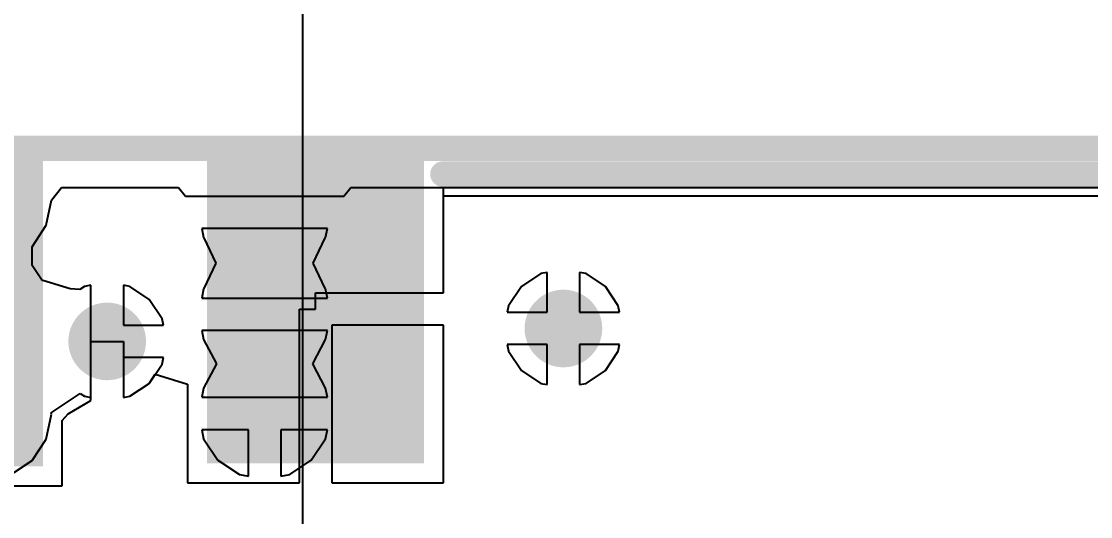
# Model space of a CAD drawing. Header units: millimetres. Extents: x -48 to 118, y -9 to 132.
# Drawn here: x 72.94 to 81.33, y 97.05 to 100.94 of the extents above; entities that cross this region are included whole.
import ezdxf

# ---------------------------------------------------------------- set-up
doc = ezdxf.new("R2010")
doc.units = ezdxf.units.MM
for name, color, linetype in [('BottomLayer', 5, 'Continuous'), ('BottomOverlay', 54, 'Continuous'), ('BottomPaste', 16, 'Continuous'), ('BottomSolder', 6, 'Continuous'), ('KeepOutLayer', 6, 'Continuous'), ('MultiLayer', 9, 'Continuous'), ('TopLayer', 1, 'Continuous'), ('TopSolder', 216, 'Continuous'), ('ViaHoleLayer', 16, 'Continuous')]:
    doc.layers.add(name, color=color, linetype=linetype)
doc.dimstyles.new('ISO-25', dxfattribs={"dimtxt": 2.5, "dimasz": 2.5, "dimexe": 1.25, "dimexo": 0.625, "dimtad": 1, "dimtxsty": 'Standard', "dimcen": 2.5, "dimadec": 0, "dimazin": 0, "dimtfac": 1, "dimtmove": 0, "dimatfit": 3, "dimfxl": 1, "dimarcsym": 0})

# ---------------------------------------------------------------- blocks, each defined once
blk = doc.blocks.new('J_SH1_0_T_1_LT_2A____B_156')
at = {"layer": 'BottomLayer'}
for points in [[(-2.15, 2.81), (-0.65, 2.81), (-2.15, 5.03), (-0.65, 5.03)], [(1.65, 2.79), (3.15, 2.79), (1.65, 5.01), (3.15, 5.01)], [(-0.2, -0.6), (0.2, -0.6), (-0.2, 0.6), (0.2, 0.6)], [(0.8, -0.6), (1.2, -0.6), (0.8, 0.6), (1.2, 0.6)]]:
    blk.add_solid(points, dxfattribs=at)
at = {"layer": 'BottomOverlay', "const_width": 0.2}
for points in [[(-0.4, 4.98), (1.4, 4.98)], [(-1.5, 0.5), (-1.5, 2.18)], [(2.5, 0.5), (2.5, 2.18)], [(-1.5, 0.5), (-0.6, 0.5)], [(1.6, 0.5), (2.5, 0.5)]]:
    blk.add_lwpolyline(points, dxfattribs=at)
at = {"layer": 'BottomOverlay', "const_width": 0.1}
for points in [[(-0.45, 4.98, 1), (-0.35, 4.98, 1)], [(1.35, 4.98, 1), (1.45, 4.98, 1)], [(-1.55, 2.18, 1), (-1.45, 2.18, 1)], [(2.45, 2.18, 1), (2.55, 2.18, 1)], [(-1.55, 0.5, 1), (-1.45, 0.5, 1)], [(-1.55, 0.5, 1), (-1.45, 0.5, 1)], [(-0.65, 0.5, 1), (-0.55, 0.5, 1)], [(1.55, 0.5, 1), (1.65, 0.5, 1)], [(2.45, 0.5, 1), (2.55, 0.5, 1)], [(2.45, 0.5, 1), (2.55, 0.5, 1)]]:
    blk.add_lwpolyline(points, format="xyb", close=True, dxfattribs=at)
at = {"layer": 'BottomPaste'}
for points in [[(-2.15, 2.81), (-0.65, 2.81), (-2.15, 5.03), (-0.65, 5.03)], [(1.65, 2.79), (3.15, 2.79), (1.65, 5.01), (3.15, 5.01)], [(-0.2, -0.6), (0.2, -0.6), (-0.2, 0.6), (0.2, 0.6)], [(0.8, -0.6), (1.2, -0.6), (0.8, 0.6), (1.2, 0.6)]]:
    blk.add_solid(points, dxfattribs=at)
at = {"layer": 'BottomSolder'}
for points in [[(-2.2516, 2.7084), (-0.5484, 2.7084), (-2.2516, 5.1316), (-0.5484, 5.1316)], [(1.5484, 2.6884), (3.2516, 2.6884), (1.5484, 5.1116), (3.2516, 5.1116)], [(-0.3016, -0.7016), (0.3016, -0.7016), (-0.3016, 0.7016), (0.3016, 0.7016)], [(0.6984, -0.7016), (1.3016, -0.7016), (0.6984, 0.7016), (1.3016, 0.7016)]]:
    blk.add_solid(points, dxfattribs=at)
blk = doc.blocks.new('J_SH1_0_T_1_LT_8A____B_157')
at = {"layer": 'BottomLayer'}
blk.add_solid([(-2.15, 2.81), (-0.65, 2.81), (-2.15, 5.03), (-0.65, 5.03)], dxfattribs=at)
at = {"layer": 'BottomOverlay', "const_width": 0.2}
blk.add_lwpolyline([(-0.4, 4.98), (7.4, 4.98)], dxfattribs=at)
at = {"layer": 'BottomOverlay', "const_width": 0.1}
blk.add_lwpolyline([(-0.45, 4.98, 1), (-0.35, 4.98, 1)], format="xyb", close=True, dxfattribs=at)
at = {"layer": 'BottomPaste'}
blk.add_solid([(-2.15, 2.81), (-0.65, 2.81), (-2.15, 5.03), (-0.65, 5.03)], dxfattribs=at)
at = {"layer": 'BottomSolder'}
blk.add_solid([(-2.2516, 2.7084), (-0.5484, 2.7084), (-2.2516, 5.1316), (-0.5484, 5.1316)], dxfattribs=at)
blk = doc.blocks.new('*D188')
at = {"color": 0, "lineweight": -2, "transparency": 16777216}
for p, q in [((68.353, 95.88), (68.353, 107.406)), ((72.353, 95.88), (72.353, 107.406)), ((65.853, 106.156), (63.353, 106.156)), ((68.353, 106.156), (72.353, 106.156)), ((74.853, 106.156), (77.353, 106.156))]:
    blk.add_line(p, q, dxfattribs=at)
at = {"color": 0, "transparency": 16777216}
for points in [[(65.853, 106.5727), (65.853, 105.7394), (68.353, 106.156)], [(74.853, 106.5727), (74.853, 105.7394), (72.353, 106.156)]]:
    blk.add_solid(points, dxfattribs=at)
at = {"layer": 'Defpoints', "color": 0, "transparency": 16777216}
for p in [(72.353, 106.156), (68.353, 95.255), (72.353, 95.255)]:
    blk.add_point(p, dxfattribs=at)
at = {"color": 0, "transparency": 16777216, "insert": (70.353, 108.031), "char_height": 2.5, "attachment_point": 5}
blk.add_mtext('4', dxfattribs=at)
blk = doc.blocks.new('*D194')
at = {"color": 0, "lineweight": -2, "transparency": 16777216}
for p, q in [((68.21, 115.4487), (68.21, 130.657)), ((75.145, 110.4487), (68.21, 115.4487)), ((75.145, 95.884), (75.145, 110.4487))]:
    blk.add_line(p, q, dxfattribs=at)
at = {"layer": 'Defpoints', "color": 0, "transparency": 16777216}
for p in [(68.21, 120.4487), (75.145, 95.259), (45.339, 44.069)]:
    blk.add_point(p, dxfattribs=at)
at = {"color": 0, "transparency": 16777216, "insert": (66.1267, 125.8653), "char_height": 2.5, "attachment_point": 5, "rotation": 90}
blk.add_mtext('29,81', dxfattribs=at)
blk = doc.blocks.new('*D195')
at = {"color": 0, "lineweight": -2, "transparency": 16777216}
for p, q in [((79.0796, 115.1077), (79.0796, 131.1494)), ((87.702, 110.1077), (79.0796, 115.1077)), ((87.702, 95.884), (87.702, 110.1077))]:
    blk.add_line(p, q, dxfattribs=at)
at = {"layer": 'Defpoints', "color": 0, "transparency": 16777216}
for p in [(79.0796, 120.1077), (87.702, 95.259), (45.339, 44.069)]:
    blk.add_point(p, dxfattribs=at)
at = {"color": 0, "transparency": 16777216, "insert": (76.9963, 125.9411), "char_height": 2.5, "attachment_point": 5, "rotation": 90}
blk.add_mtext('42,36', dxfattribs=at)
blk = doc.blocks.new('*D196')
at = {"color": 0, "lineweight": -2, "transparency": 16777216}
for p, q in [((93.5064, 116.4219), (93.5064, 132.0469)), ((100.357, 111.4219), (93.5064, 116.4219)), ((100.357, 95.884), (100.357, 111.4219))]:
    blk.add_line(p, q, dxfattribs=at)
at = {"layer": 'Defpoints', "color": 0, "transparency": 16777216}
for p in [(93.5064, 121.4219), (100.357, 95.259), (45.339, 44.069)]:
    blk.add_point(p, dxfattribs=at)
at = {"color": 0, "transparency": 16777216, "insert": (91.423, 127.0469), "char_height": 2.5, "attachment_point": 5, "rotation": 90}
blk.add_mtext('55,02', dxfattribs=at)

msp = doc.modelspace()

# ---------------------------------------------------------------- linework, layer by layer
at = {"layer": 'BottomLayer'}
for p, q in [((76.249, 98.806), (76.249, 99.6329)), ((76.249, 99.6329), (84.041, 99.6329)), ((76.249, 98.806), (76.249, 99.568)), ((76.249, 99.568), (84.041, 99.568)), ((77.0122, 98.9573), (76.861, 98.8562)), ((77.0122, 98.9573), (76.861, 98.8562)), ((77.0636, 98.9675), (77.0122, 98.9573)), ((77.0636, 98.9675), (77.0122, 98.9573)), ((77.0636, 98.6536), (77.0636, 98.9675)), ((77.0636, 98.6536), (77.0636, 98.9675)), ((77.369, 98.9573), (77.3176, 98.9675)), ((77.3176, 98.9675), (77.3176, 98.6536)), ((77.369, 98.9573), (77.3176, 98.9675)), ((77.3176, 98.9675), (77.3176, 98.6536)), ((77.5202, 98.8562), (77.369, 98.9573)), ((77.5202, 98.8562), (77.369, 98.9573)), ((75.245, 98.679), (75.245, 98.806)), ((75.245, 98.806), (76.249, 98.806)), ((75.245, 98.679), (75.245, 98.806)), ((75.245, 98.806), (76.249, 98.806)), ((76.861, 98.8562), (76.7599, 98.705)), ((76.861, 98.8562), (76.7599, 98.705)), ((77.6213, 98.705), (77.5202, 98.8562)), ((77.6213, 98.705), (77.5202, 98.8562)), ((76.7599, 98.705), (76.7497, 98.6536)), ((76.7599, 98.705), (76.7497, 98.6536)), ((77.6315, 98.6536), (77.6213, 98.705)), ((77.6315, 98.6536), (77.6213, 98.705)), ((75.118, 97.315), (75.118, 98.679)), ((75.118, 98.679), (75.245, 98.679)), ((75.118, 97.315), (75.118, 98.679)), ((75.118, 98.679), (75.245, 98.679)), ((76.7497, 98.6536), (77.0636, 98.6536)), ((76.7497, 98.6536), (77.0636, 98.6536)), ((77.3176, 98.6536), (77.6315, 98.6536)), ((77.3176, 98.6536), (77.6315, 98.6536)), ((76.249, 98.552), (75.372, 98.552)), ((75.372, 98.552), (75.372, 97.315)), ((76.249, 98.552), (75.372, 98.552)), ((75.372, 98.552), (75.372, 97.315)), ((76.249, 97.315), (76.249, 98.552)), ((76.249, 97.315), (76.249, 98.552)), ((73.4822, 97.9614), (73.4822, 98.425)), ((73.4822, 98.425), (73.7362, 98.425)), ((73.4822, 97.9614), (73.4822, 98.425)), ((73.4822, 98.425), (73.7362, 98.425)), ((73.7362, 98.425), (73.7362, 97.9841)), ((73.7362, 98.425), (73.7362, 97.9841)), ((77.0636, 98.3996), (76.7497, 98.3996)), ((76.7497, 98.3996), (76.7599, 98.3482)), ((77.0636, 98.3996), (76.7497, 98.3996)), ((76.7497, 98.3996), (76.7599, 98.3482)), ((77.0636, 98.0857), (77.0636, 98.3996)), ((77.0636, 98.0857), (77.0636, 98.3996)), ((77.6315, 98.3996), (77.3176, 98.3996)), ((77.3176, 98.3996), (77.3176, 98.0857)), ((77.6315, 98.3996), (77.3176, 98.3996)), ((77.3176, 98.3996), (77.3176, 98.0857)), ((77.6213, 98.3482), (77.6315, 98.3996)), ((77.6213, 98.3482), (77.6315, 98.3996)), ((76.7599, 98.3482), (76.861, 98.197)), ((76.7599, 98.3482), (76.861, 98.197)), ((77.5202, 98.197), (77.6213, 98.3482)), ((77.5202, 98.197), (77.6213, 98.3482)), ((73.9388, 98.0954), (73.987, 98.1675)), ((73.9388, 98.0954), (73.987, 98.1675)), ((73.987, 98.1675), (74.241, 98.0904)), ((73.987, 98.1675), (74.241, 98.0904)), ((76.861, 98.197), (77.0122, 98.0959)), ((76.861, 98.197), (77.0122, 98.0959)), ((77.369, 98.0959), (77.5202, 98.197)), ((77.369, 98.0959), (77.5202, 98.197)), ((73.7876, 97.9943), (73.9388, 98.0954)), ((73.7876, 97.9943), (73.9388, 98.0954)), ((74.241, 98.0904), (74.241, 97.315)), ((74.241, 98.0904), (74.241, 97.315)), ((77.0122, 98.0959), (77.0636, 98.0857)), ((77.0122, 98.0959), (77.0636, 98.0857)), ((77.3176, 98.0857), (77.369, 98.0959)), ((77.3176, 98.0857), (77.369, 98.0959)), ((73.3037, 97.8558), (73.4822, 97.9614)), ((73.3037, 97.8558), (73.4822, 97.9614)), ((73.7362, 97.9841), (73.7876, 97.9943)), ((73.7362, 97.9841), (73.7876, 97.9943)), ((73.257, 97.805), (73.3037, 97.8558)), ((73.257, 97.805), (73.3037, 97.8558)), ((73.257, 97.291), (73.257, 97.805)), ((73.257, 97.291), (73.257, 97.805)), ((72.38, 97.291), (73.257, 97.291)), ((72.38, 97.291), (73.257, 97.291)), ((74.241, 97.315), (75.118, 97.315)), ((74.241, 97.315), (75.118, 97.315)), ((75.372, 97.315), (76.249, 97.315)), ((75.372, 97.315), (76.249, 97.315))]:
    msp.add_line(p, q, dxfattribs=at)
at = {"layer": 'BottomLayer', "const_width": 0.2032}
for points in [[(77.089, 98.5266, 1), (77.2922, 98.5266, 1)], [(73.5076, 98.425, 1), (73.7108, 98.425, 1)]]:
    msp.add_lwpolyline(points, format="xyb", close=True, dxfattribs=at)
at = {"layer": 'BottomSolder', "const_width": 0.3048}
for points in [[(77.0382, 98.5266, 1), (77.343, 98.5266, 1)], [(73.4568, 98.425, 1), (73.7616, 98.425, 1)]]:
    msp.add_lwpolyline(points, format="xyb", close=True, dxfattribs=at)
at = {"layer": 'KeepOutLayer', "const_width": 0.2}
msp.add_lwpolyline([(51.054, 99.942), (116.586, 99.942)], dxfattribs=at)
at = {"layer": 'MultiLayer', "const_width": 0.2032}
for points in [[(77.089, 98.5266, 1), (77.2922, 98.5266, 1)], [(73.5076, 98.425, 1), (73.7108, 98.425, 1)]]:
    msp.add_lwpolyline(points, format="xyb", close=True, dxfattribs=at)
at = {"layer": 'TopLayer'}
for p, q in [((73.1709, 99.535), (73.2513, 99.6329)), ((73.2513, 99.6329), (74.168, 99.6329)), ((74.168, 99.6329), (74.2228, 99.566)), ((75.4672, 99.566), (75.522, 99.6329)), ((75.522, 99.6329), (84.768, 99.6329)), ((74.2228, 99.566), (74.2228, 99.566)), ((74.2228, 99.566), (75.4672, 99.566)), ((75.4672, 99.566), (75.4672, 99.566)), ((73.1315, 99.3368), (73.1709, 99.535)), ((73.0192, 99.1688), (73.1315, 99.3368)), ((75.3377, 99.312), (74.3523, 99.312)), ((74.3523, 99.312), (74.3665, 99.2408)), ((75.3235, 99.2408), (75.3377, 99.312)), ((74.3665, 99.2408), (74.3688, 99.2373)), ((74.3688, 99.2373), (74.4628, 99.039)), ((75.2273, 99.039), (75.3212, 99.2373)), ((75.3212, 99.2373), (75.3235, 99.2408)), ((73.0192, 99.0213), (73.0192, 99.1688)), ((74.4628, 99.039), (74.3688, 98.8407)), ((75.3212, 98.8407), (75.2273, 99.039)), ((73.0924, 98.9118), (73.0192, 99.0213)), ((77.0122, 98.9573), (76.861, 98.8562)), ((77.0636, 98.9675), (77.0122, 98.9573)), ((77.0636, 98.6536), (77.0636, 98.9675)), ((77.369, 98.9573), (77.3176, 98.9675)), ((77.3176, 98.9675), (77.3176, 98.6536)), ((77.5202, 98.8562), (77.369, 98.9573)), ((73.1035, 98.9025), (73.0924, 98.9118)), ((73.3178, 98.8379), (73.1035, 98.9025)), ((73.3948, 98.8316), (73.3178, 98.8379)), ((73.4308, 98.8557), (73.3948, 98.8316)), ((73.4822, 98.8659), (73.4308, 98.8557)), ((73.4822, 98.425), (73.4822, 98.8659)), ((73.7876, 98.8557), (73.7362, 98.8659)), ((73.7362, 98.8659), (73.7362, 98.552)), ((73.9388, 98.7546), (73.7876, 98.8557)), ((74.3665, 98.8372), (74.3523, 98.766)), ((74.3688, 98.8407), (74.3665, 98.8372)), ((75.3235, 98.8372), (75.3212, 98.8407)), ((75.3377, 98.766), (75.3235, 98.8372)), ((76.861, 98.8562), (76.7599, 98.705)), ((77.6213, 98.705), (77.5202, 98.8562)), ((74.0399, 98.6034), (73.9388, 98.7546)), ((74.3523, 98.766), (75.3377, 98.766)), ((76.7599, 98.705), (76.7497, 98.6536)), ((77.6315, 98.6536), (77.6213, 98.705)), ((76.7497, 98.6536), (77.0636, 98.6536)), ((77.3176, 98.6536), (77.6315, 98.6536)), ((73.7362, 98.552), (74.0501, 98.552)), ((74.0501, 98.552), (74.0399, 98.6034)), ((75.3377, 98.512), (74.3523, 98.512)), ((74.3523, 98.512), (74.3665, 98.4408)), ((75.3235, 98.4408), (75.3377, 98.512)), ((73.4822, 97.9841), (73.4822, 98.425)), ((74.3665, 98.4408), (74.4664, 98.249)), ((75.2236, 98.249), (75.3235, 98.4408)), ((77.0636, 98.3996), (76.7497, 98.3996)), ((76.7497, 98.3996), (76.7599, 98.3482)), ((77.0636, 98.0857), (77.0636, 98.3996)), ((77.6315, 98.3996), (77.3176, 98.3996)), ((77.3176, 98.3996), (77.3176, 98.0857)), ((77.6213, 98.3482), (77.6315, 98.3996)), ((74.0501, 98.298), (73.7362, 98.298)), ((73.7362, 98.298), (73.7362, 97.9841)), ((74.0399, 98.2466), (74.0501, 98.298)), ((76.7599, 98.3482), (76.861, 98.197)), ((77.5202, 98.197), (77.6213, 98.3482)), ((73.9388, 98.0954), (74.0399, 98.2466)), ((74.4664, 98.249), (74.3665, 98.0572)), ((75.3235, 98.0572), (75.2236, 98.249)), ((76.861, 98.197), (77.0122, 98.0959)), ((77.369, 98.0959), (77.5202, 98.197)), ((73.7876, 97.9943), (73.9388, 98.0954)), ((74.3665, 98.0572), (74.3523, 97.986)), ((75.3377, 97.986), (75.3235, 98.0572)), ((77.0122, 98.0959), (77.0636, 98.0857)), ((77.3176, 98.0857), (77.369, 98.0959)), ((73.1692, 97.8636), (73.3978, 98.0164)), ((73.3978, 98.0164), (73.4308, 97.9943)), ((73.4308, 97.9943), (73.4822, 97.9841)), ((73.7362, 97.9841), (73.7876, 97.9943)), ((74.3523, 97.986), (75.3377, 97.986)), ((73.1315, 97.6568), (73.1709, 97.855)), ((73.1709, 97.855), (73.1692, 97.8636)), ((74.718, 97.732), (74.3523, 97.732)), ((74.3523, 97.732), (74.3665, 97.6608)), ((74.718, 97.3663), (74.718, 97.732)), ((75.3377, 97.732), (74.972, 97.732)), ((74.972, 97.732), (74.972, 97.3663)), ((75.3235, 97.6608), (75.3377, 97.732)), ((73.0192, 97.4888), (73.1315, 97.6568)), ((74.3665, 97.6608), (74.4788, 97.4927)), ((75.2113, 97.4927), (75.3235, 97.6608)), ((72.8512, 97.3765), (73.0192, 97.4888)), ((74.4788, 97.4927), (74.6468, 97.3805)), ((75.0432, 97.3805), (75.2113, 97.4927)), ((74.6468, 97.3805), (74.718, 97.3663)), ((74.972, 97.3663), (75.0432, 97.3805))]:
    msp.add_line(p, q, dxfattribs=at)
at = {"layer": 'TopLayer', "const_width": 0.2032}
for points in [[(77.089, 98.5266, 1), (77.2922, 98.5266, 1)], [(73.5076, 98.425, 1), (73.7108, 98.425, 1)]]:
    msp.add_lwpolyline(points, format="xyb", close=True, dxfattribs=at)
at = {"layer": 'TopSolder', "const_width": 0.3048}
for points in [[(77.0382, 98.5266, 1), (77.343, 98.5266, 1)], [(73.4568, 98.425, 1), (73.7616, 98.425, 1)]]:
    msp.add_lwpolyline(points, format="xyb", close=True, dxfattribs=at)
at = {"layer": 'ViaHoleLayer', "const_width": 0.1016}
for points in [[(77.1398, 98.5266, 1), (77.2414, 98.5266, 1)], [(73.5584, 98.425, 1), (73.66, 98.425, 1)]]:
    msp.add_lwpolyline(points, format="xyb", close=True, dxfattribs=at)

# ---------------------------------------------------------------- block references
for name, p in [('J_SH1_0_T_1_LT_2A____B_156', (69.853, 94.755)), ('J_SH1_0_T_1_LT_8A____B_157', (76.645, 94.759))]:
    msp.add_blockref(name, p)

# ---------------------------------------------------------------- dimensions: what is measured, and where the dimension line sits
for feature_location, offset, picture, middle in [((100.357, 95.259), (-6.8506, 26.1629), '*D196', (91.423, 127.0469)), ((87.702, 95.259), (-8.6223, 24.8487), '*D195', (76.9963, 125.9411)), ((75.145, 95.259), (-6.935, 25.1897), '*D194', (66.1267, 125.8653))]:
    dim = msp.add_ordinate_dim(feature_location=feature_location, offset=offset, dtype=1, origin=(45.339, 44.069), dimstyle='ISO-25')
    dim.commit()
    dim.dimension.update_dxf_attribs({"geometry": picture, "text_midpoint": middle})
dim = msp.add_linear_dim(base=(72.353, 106.156), p1=(68.353, 95.255), p2=(72.353, 95.255), angle=0, dimstyle='ISO-25')
dim.commit()
dim.dimension.update_dxf_attribs({"geometry": '*D188', "text_midpoint": (70.353, 108.031)})

doc.saveas('drawing.dxf')
